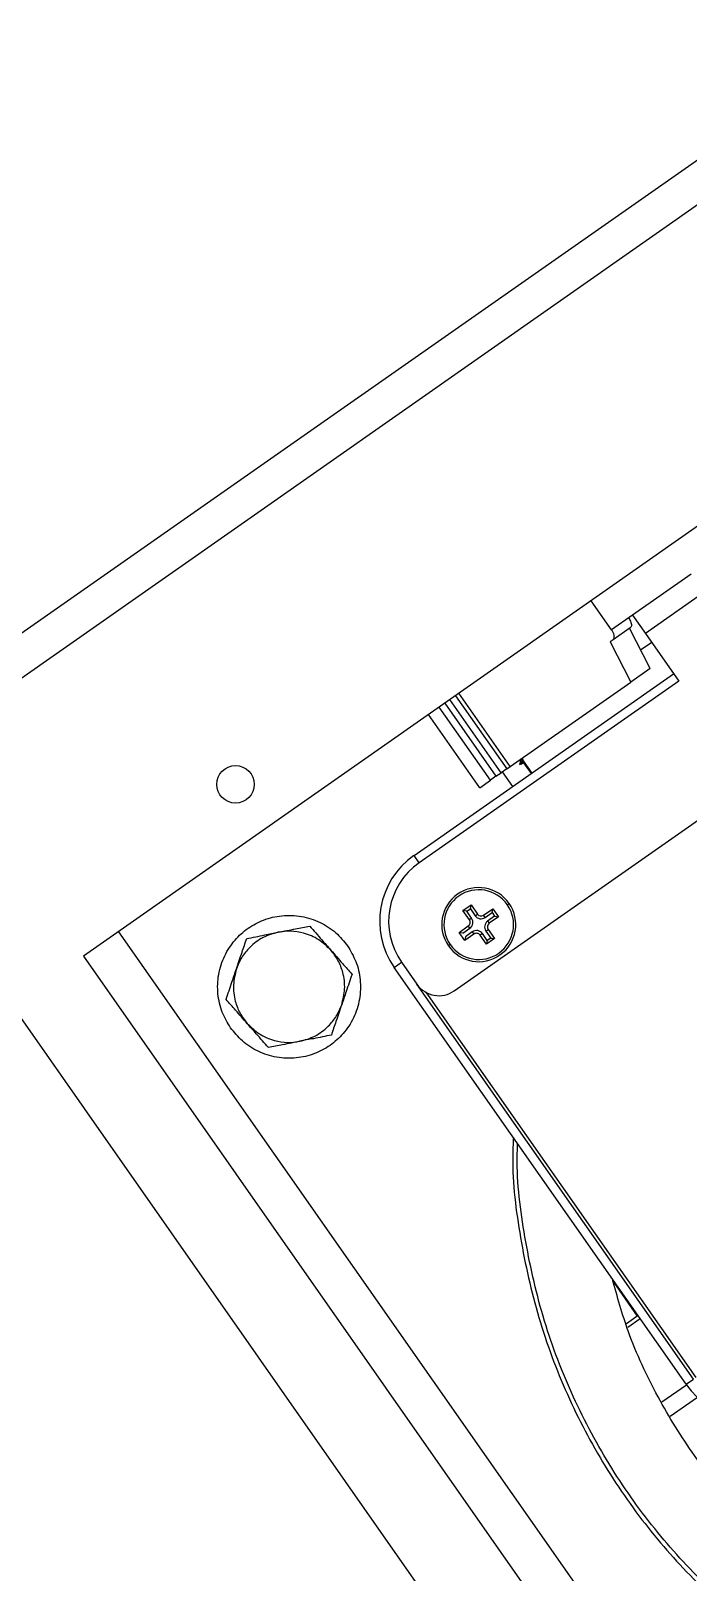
# Model space of a CAD drawing. Header units: millimetres. Extents: x 152904052 to 153933663, y 538271515 to 539240469.
# Drawn here: x 153340539.2 to 153340612.8, y 538938217.7 to 538938390.4 of the extents above; entities that cross this region are included whole.
import ezdxf

# ---------------------------------------------------------------- set-up
doc = ezdxf.new("R2010")
doc.units = ezdxf.units.MM
doc.layers.add('POWR', color=5, linetype='Continuous')

msp = doc.modelspace()

# ---------------------------------------------------------------- linework, layer by layer
at = {"layer": 'POWR', "color": 7}
for p, q in [((153341393.14, 538938921.54), (153339597.56, 538937664.26)), ((153341366, 538938897.53), (153340520.23, 538938305.31)), ((153340856.82, 538938504.98), (153340545.09, 538938286.71)), ((153340613.17, 538938329.49), (153340606.61, 538938324.9)), ((153340614.6, 538938327.44), (153340608.05, 538938322.85)), ((153340604.25, 538938323.25), (153340601.96, 538938326.53)), ((153340606.61, 538938324.9), (153340604.25, 538938323.25)), ((153340606.61, 538938324.9), (153340608.05, 538938322.85)), ((153340604.43, 538938322.16), (153340604.1, 538938321.92)), ((153340604.1, 538938321.92), (153340606.39, 538938317.42)), ((153340606.35, 538938323.49), (153340604.43, 538938322.16)), ((153340608.56, 538938318.94), (153340606.27, 538938323.44)), ((153340607.5, 538938321.01), (153340608.74, 538938321.87)), ((153340608.05, 538938322.85), (153340611.78, 538938317.53)), ((153340586.63, 538938282.83), (153340641.51, 538938321.26)), ((153340582.12, 538938297.99), (153340611.2, 538938318.35)), ((153340608.56, 538938318.94), (153340606.39, 538938317.42)), ((153340611.78, 538938317.53), (153340582.7, 538938297.17)), ((153340592.89, 538938307.97), (153340606.39, 538938317.42)), ((153340585.57, 538938315.05), (153340591.3, 538938306.86)), ((153340585.57, 538938315.05), (153340591.3, 538938306.86)), ((153340591.87, 538938307.26), (153340586.14, 538938315.45)), ((153340586.77, 538938315.89), (153340592.5, 538938307.7)), ((153340586.77, 538938315.89), (153340592.5, 538938307.7)), ((153340592.89, 538938307.97), (153340587.15, 538938316.16)), ((153340589.48, 538938305.58), (153340583.74, 538938313.77)), ((153340590.67, 538938306.42), (153340584.94, 538938314.61)), ((153340593.84, 538938308.63), (153340594.03, 538938308.63)), ((153340594.12, 538938308.22), (153340593.94, 538938308.14)), ((153340594.08, 538938308.8), (153340595.23, 538938307.16)), ((153340594.12, 538938308.22), (153340594.35, 538938308.42)), ((153340594.15, 538938308.85), (153340595.3, 538938307.21)), ((153340589.48, 538938305.58), (153340590.67, 538938306.42)), ((153340591.3, 538938306.86), (153340590.67, 538938306.42)), ((153340591.3, 538938306.86), (153340591.87, 538938307.26)), ((153340591.3, 538938306.86), (153340591.3, 538938306.86)), ((153340592.5, 538938307.7), (153340591.87, 538938307.26)), ((153340593.18, 538938305.73), (153340592.03, 538938307.37)), ((153340592.5, 538938307.7), (153340592.89, 538938307.97)), ((153340592.5, 538938307.7), (153340592.5, 538938307.7)), ((153340706.87, 538938038.76), (153340520.11, 538938305.47)), ((153340582.7, 538938297.17), (153340582.12, 538938297.99)), ((153340587.6, 538938291.82), (153340588.51, 538938292.45)), ((153340588.43, 538938292.02), (153340588.51, 538938292.45)), ((153340588.51, 538938292.45), (153340589.22, 538938291.42)), ((153340592.57, 538938292.48), (153340592.77, 538938292.63)), ((153340588.03, 538938291.74), (153340587.6, 538938291.82)), ((153340588.32, 538938290.79), (153340587.6, 538938291.82)), ((153340588.03, 538938291.74), (153340588.43, 538938292.02)), ((153340588.57, 538938290.97), (153340588.03, 538938291.74)), ((153340588.57, 538938290.97), (153340588.32, 538938290.79)), ((153340588.43, 538938292.02), (153340588.97, 538938291.25)), ((153340588.97, 538938291.25), (153340589.22, 538938291.42)), ((153340589.92, 538938291.3), (153340590.94, 538938292.02)), ((153340590.09, 538938291.05), (153340589.92, 538938291.3)), ((153340590.09, 538938291.05), (153340590.87, 538938291.59)), ((153340591.15, 538938291.19), (153340590.37, 538938290.65)), ((153340591.57, 538938291.12), (153340590.55, 538938290.4)), ((153340590.87, 538938291.59), (153340590.94, 538938292.02)), ((153340590.87, 538938291.59), (153340591.15, 538938291.19)), ((153340590.94, 538938292.02), (153340591.57, 538938291.12)), ((153340591.15, 538938291.19), (153340591.57, 538938291.12)), ((153340549.03, 538938289.46), (153340669.48, 538938117.44)), ((153340587.17, 538938289.38), (153340588.2, 538938290.1)), ((153340587.81, 538938288.48), (153340587.17, 538938289.38)), ((153340587.6, 538938289.3), (153340587.17, 538938289.38)), ((153340587.6, 538938289.3), (153340588.37, 538938289.84)), ((153340588.83, 538938289.19), (153340587.81, 538938288.48)), ((153340588.65, 538938289.45), (153340587.88, 538938288.9)), ((153340588.37, 538938289.84), (153340588.2, 538938290.1)), ((153340588.65, 538938289.45), (153340588.83, 538938289.19)), ((153340589.78, 538938289.25), (153340589.53, 538938289.07)), ((153340590.24, 538938288.05), (153340589.53, 538938289.07)), ((153340590.32, 538938288.47), (153340589.78, 538938289.25)), ((153340590.18, 538938289.53), (153340590.43, 538938289.7)), ((153340590.18, 538938289.53), (153340590.72, 538938288.75)), ((153340590.37, 538938290.65), (153340590.55, 538938290.4)), ((153340590.43, 538938289.7), (153340591.14, 538938288.68)), ((153340586.18, 538938288.01), (153340585.97, 538938287.87)), ((153340587.88, 538938288.9), (153340587.81, 538938288.48)), ((153340591.14, 538938288.68), (153340590.24, 538938288.05)), ((153340590.32, 538938288.47), (153340590.24, 538938288.05)), ((153340590.72, 538938288.75), (153340590.32, 538938288.47)), ((153340590.72, 538938288.75), (153340591.14, 538938288.68)), ((153340545.09, 538938286.71), (153340665.55, 538938114.69)), ((153340579.91, 538938285.45), (153340580.73, 538938286.03)), ((153340580.73, 538938286.03), (153340582.45, 538938283.57)), ((153340612.61, 538938238.76), (153340579.91, 538938285.45)), ((153340613.43, 538938239.33), (153340582.45, 538938283.57)), ((153340583.45, 538938282.67), (153340613.67, 538938239.51)), ((153340604.43, 538938250.26), (153340607.13, 538938246.4)), ((153340607.22, 538938246.46), (153340605.92, 538938245.55)), ((153340606.07, 538938245.16), (153340607.45, 538938246.13)), ((153340612.61, 538938238.76), (153340613.43, 538938239.33)), ((153340609.89, 538938236.79), (153340612.64, 538938238.71)), ((153340610.81, 538938235.18), (153340613.86, 538938237.32))]:
    msp.add_line(p, q, dxfattribs=at)
msp.add_circle((153340562.13, 538938305.96), 2.1, dxfattribs=at)
for centre, radius, start, end in [((153340587.28, 538938290.62), 9, 125, 215), ((153340587.28, 538938290.62), 8, 125, 215), ((153340589.37, 538938290.25), 4.15, 35, 215), ((153340589.37, 538938290.25), 3.9, 35, 215), ((153340589.37, 538938290.25), 4.15, 215, 35), ((153340589.37, 538938290.25), 3.9, 215, 35), ((153340587.91, 538938290.5), 0.5, 305, 35), ((153340587.91, 538938290.5), 0.807, 305, 35), ((153340589.63, 538938291.71), 0.807, 215, 305), ((153340589.63, 538938291.71), 0.5, 215, 305), ((153340589.12, 538938288.78), 0.807, 35, 125), ((153340589.12, 538938288.78), 0.5, 35, 125), ((153340590.84, 538938289.99), 0.807, 125, 215), ((153340590.84, 538938289.99), 0.5, 125, 215), ((153340584.91, 538938285.29), 3, 215, 305), ((153340619.98, 538938243.92), 9, 215, 305)]:
    msp.add_arc(centre, radius, start, end, dxfattribs=at)
for points, knots in [([(153340606.17, 538938324.59), (153340606.22, 538938324.51), (153340606.32, 538938324.35), (153340606.43, 538938324.09), (153340606.48, 538938323.83), (153340606.46, 538938323.61), (153340606.38, 538938323.53), (153340606.35, 538938323.49)], [0, 0, 0, 0, 0.174736, 0.363548, 0.559692, 0.78787, 1, 1, 1, 1]), ([(153340604.43, 538938322.16), (153340604.48, 538938322.21), (153340604.57, 538938322.32), (153340604.55, 538938322.63), (153340604.44, 538938322.96), (153340604.31, 538938323.16), (153340604.25, 538938323.25)], [0, 0, 0, 0, 0.273241, 0.566326, 0.792171, 1, 1, 1, 1]), ([(153340594.07, 538938308.56), (153340594.05, 538938308.5), (153340594, 538938308.36), (153340593.95, 538938308.22), (153340593.93, 538938308.16)], [0, 0, 0, 0, 0.499894, 1, 1, 1, 1]), ([(153340593.96, 538938308.18), (153340593.96, 538938308.19), (153340593.97, 538938308.22), (153340594.11, 538938308.35), (153340594.28, 538938308.49), (153340594.29, 538938308.5)], [0, 0, 0, 0, 0.347668, 0.949092, 1, 1, 1, 1]), ([(153340594.35, 538938308.78), (153340594.26, 538938308.73), (153340594.09, 538938308.64), (153340594, 538938308.62), (153340594.03, 538938308.65), (153340594.03, 538938308.66)], [0, 0, 0, 0, 0.402272, 0.802406, 1, 1, 1, 1]), ([(153340594.37, 538938308.39), (153340594.36, 538938308.39), (153340594.33, 538938308.37), (153340594.25, 538938308.31), (153340594.18, 538938308.26), (153340594.12, 538938308.22)], [0, 0, 0, 0, 0.063595, 0.275437, 1, 1, 1, 1]), ([(153340561.57, 538938278.7), (153340561.23, 538938279.26), (153340560.53, 538938280.43), (153340560.07, 538938282.51), (153340560.14, 538938284.69), (153340560.82, 538938286.77), (153340561.98, 538938288.54), (153340563.49, 538938289.9), (153340565.29, 538938290.86), (153340567.34, 538938291.34), (153340569.53, 538938291.26), (153340571.61, 538938290.59), (153340573.4, 538938289.44), (153340574.26, 538938288.38), (153340574.68, 538938287.87)], [0, 0, 0, 0, 0.0785035, 0.1626766, 0.25, 0.3373234, 0.4214965, 0.5, 0.5785035, 0.6626766, 0.75, 0.8373234, 0.9214965, 1, 1, 1, 1]), ([(153340566.91, 538938289.39), (153340566.33, 538938289.23), (153340565.15, 538938288.89), (153340563.78, 538938287.83), (153340562.77, 538938286.61), (153340562.41, 538938285.72), (153340562.23, 538938285.29)], [0, 0, 0, 0, 0.275731, 0.561042, 0.784269, 1, 1, 1, 1]), ([(153340563.38, 538938288.69), (153340564.05, 538938288.82), (153340565.21, 538938289.05), (153340566.4, 538938289.29), (153340566.91, 538938289.39)], [0, 0, 0, 0, 0.574451, 1, 1, 1, 1]), ([(153340566.91, 538938289.39), (153340567.56, 538938289.52), (153340568.75, 538938289.76), (153340569.91, 538938289.99), (153340570.44, 538938290.09)], [0, 0, 0, 0, 0.5429, 1, 1, 1, 1]), ([(153340572.81, 538938287.39), (153340572.37, 538938287.81), (153340571.49, 538938288.66), (153340569.89, 538938289.32), (153340568.32, 538938289.58), (153340567.38, 538938289.45), (153340566.91, 538938289.39)], [0, 0, 0, 0, 0.275731, 0.561042, 0.784269, 1, 1, 1, 1]), ([(153340570.44, 538938290.09), (153340570.88, 538938289.58), (153340571.66, 538938288.69), (153340572.46, 538938287.78), (153340572.81, 538938287.39)], [0, 0, 0, 0, 0.574451, 1, 1, 1, 1]), ([(153340574.68, 538938287.87), (153340575.01, 538938287.31), (153340575.72, 538938286.13), (153340576.18, 538938284.06), (153340576.1, 538938281.88), (153340575.43, 538938279.79), (153340574.27, 538938278.03), (153340572.76, 538938276.66), (153340570.96, 538938275.71), (153340568.9, 538938275.22), (153340566.71, 538938275.3), (153340564.64, 538938275.98), (153340562.85, 538938277.12), (153340561.99, 538938278.18), (153340561.57, 538938278.7)], [0, 0, 0, 0, 0.0785035, 0.1626766, 0.25, 0.3373234, 0.4214965, 0.5, 0.5785035, 0.6626766, 0.75, 0.8373234, 0.9214965, 1, 1, 1, 1]), ([(153340562.23, 538938285.29), (153340562.44, 538938285.91), (153340562.83, 538938287.07), (153340563.21, 538938288.18), (153340563.38, 538938288.69)], [0, 0, 0, 0, 0.5429, 1, 1, 1, 1]), ([(153340574.02, 538938281.28), (153340574.16, 538938281.86), (153340574.46, 538938283.05), (153340574.24, 538938284.77), (153340573.67, 538938286.26), (153340573.09, 538938287.01), (153340572.81, 538938287.39)], [0, 0, 0, 0, 0.275731, 0.561042, 0.784269, 1, 1, 1, 1]), ([(153340572.81, 538938287.39), (153340573.24, 538938286.89), (153340574.04, 538938285.97), (153340574.82, 538938285.09), (153340575.18, 538938284.68)], [0, 0, 0, 0, 0.5429, 1, 1, 1, 1]), ([(153340561.07, 538938281.88), (153340561.29, 538938282.53), (153340561.67, 538938283.64), (153340562.06, 538938284.8), (153340562.23, 538938285.29)], [0, 0, 0, 0, 0.574451, 1, 1, 1, 1]), ([(153340562.23, 538938285.29), (153340562.08, 538938284.7), (153340561.79, 538938283.52), (153340562.01, 538938281.79), (153340562.57, 538938280.31), (153340563.15, 538938279.55), (153340563.44, 538938279.18)], [0, 0, 0, 0, 0.2757314, 0.5610422, 0.7842685, 1, 1, 1, 1]), ([(153340575.18, 538938284.68), (153340574.96, 538938284.04), (153340574.58, 538938282.92), (153340574.18, 538938281.77), (153340574.02, 538938281.28)], [0, 0, 0, 0, 0.574451, 1, 1, 1, 1]), ([(153340563.44, 538938279.18), (153340563, 538938279.68), (153340562.2, 538938280.59), (153340561.42, 538938281.48), (153340561.07, 538938281.88)], [0, 0, 0, 0, 0.5429, 1, 1, 1, 1]), ([(153340569.33, 538938277.18), (153340569.91, 538938277.34), (153340571.09, 538938277.68), (153340572.47, 538938278.73), (153340573.47, 538938279.96), (153340573.84, 538938280.85), (153340574.02, 538938281.28)], [0, 0, 0, 0, 0.275731, 0.561042, 0.784269, 1, 1, 1, 1]), ([(153340574.02, 538938281.28), (153340573.81, 538938280.65), (153340573.41, 538938279.5), (153340573.03, 538938278.39), (153340572.86, 538938277.88)], [0, 0, 0, 0, 0.5429, 1, 1, 1, 1]), ([(153340563.44, 538938279.18), (153340563.87, 538938278.76), (153340564.75, 538938277.91), (153340566.36, 538938277.24), (153340567.92, 538938276.99), (153340568.87, 538938277.11), (153340569.33, 538938277.18)], [0, 0, 0, 0, 0.275731, 0.561042, 0.784269, 1, 1, 1, 1]), ([(153340565.81, 538938276.48), (153340565.36, 538938276.99), (153340564.58, 538938277.87), (153340563.78, 538938278.79), (153340563.44, 538938279.18)], [0, 0, 0, 0, 0.574451, 1, 1, 1, 1]), ([(153340569.33, 538938277.18), (153340568.69, 538938277.05), (153340567.49, 538938276.81), (153340566.34, 538938276.58), (153340565.81, 538938276.48)], [0, 0, 0, 0, 0.5429, 1, 1, 1, 1]), ([(153340572.86, 538938277.88), (153340572.2, 538938277.74), (153340571.04, 538938277.51), (153340569.84, 538938277.28), (153340569.33, 538938277.18)], [0, 0, 0, 0, 0.574451, 1, 1, 1, 1]), ([(153340593.25, 538938266.4), (153340593.22, 538938265.68), (153340593.06, 538938261.93), (153340593.92, 538938255.13), (153340595.9, 538938246.19), (153340599.11, 538938237.59), (153340603.35, 538938229.54), (153340608.5, 538938222.21), (153340614.4, 538938215.78), (153340620.43, 538938210.49), (153340624.71, 538938207.76), (153340626.62, 538938206.54)], [0, 0, 0, 0, 0.030131, 0.157165, 0.285275, 0.413386, 0.54042, 0.665356, 0.787271, 0.905377, 1, 1, 1, 1]), ([(153340625.83, 538938207.67), (153340624.3, 538938208.65), (153340620.4, 538938211.15), (153340614.75, 538938216.14), (153340608.89, 538938222.53), (153340603.78, 538938229.8), (153340599.57, 538938237.79), (153340596.37, 538938246.33), (153340594.42, 538938255.21), (153340593.57, 538938261.74), (153340593.71, 538938265.23), (153340593.73, 538938265.72)], [0, 0, 0, 0, 0.078951, 0.200388, 0.325741, 0.454201, 0.584818, 0.716542, 0.848265, 0.978883, 1, 1, 1, 1]), ([(153340624.98, 538938218.73), (153340624.48, 538938219.1), (153340622.01, 538938220.93), (153340618.12, 538938224.95), (153340613.34, 538938230.77), (153340609.29, 538938237.37), (153340606.16, 538938244.01), (153340604.89, 538938248.58), (153340604.34, 538938250.57)], [0, 0, 0, 0, 0.047475, 0.239579, 0.431683, 0.632114, 0.839742, 1, 1, 1, 1])]:
    msp.add_open_spline(points, degree=3, knots=knots, dxfattribs=at)

doc.saveas('drawing.dxf')
